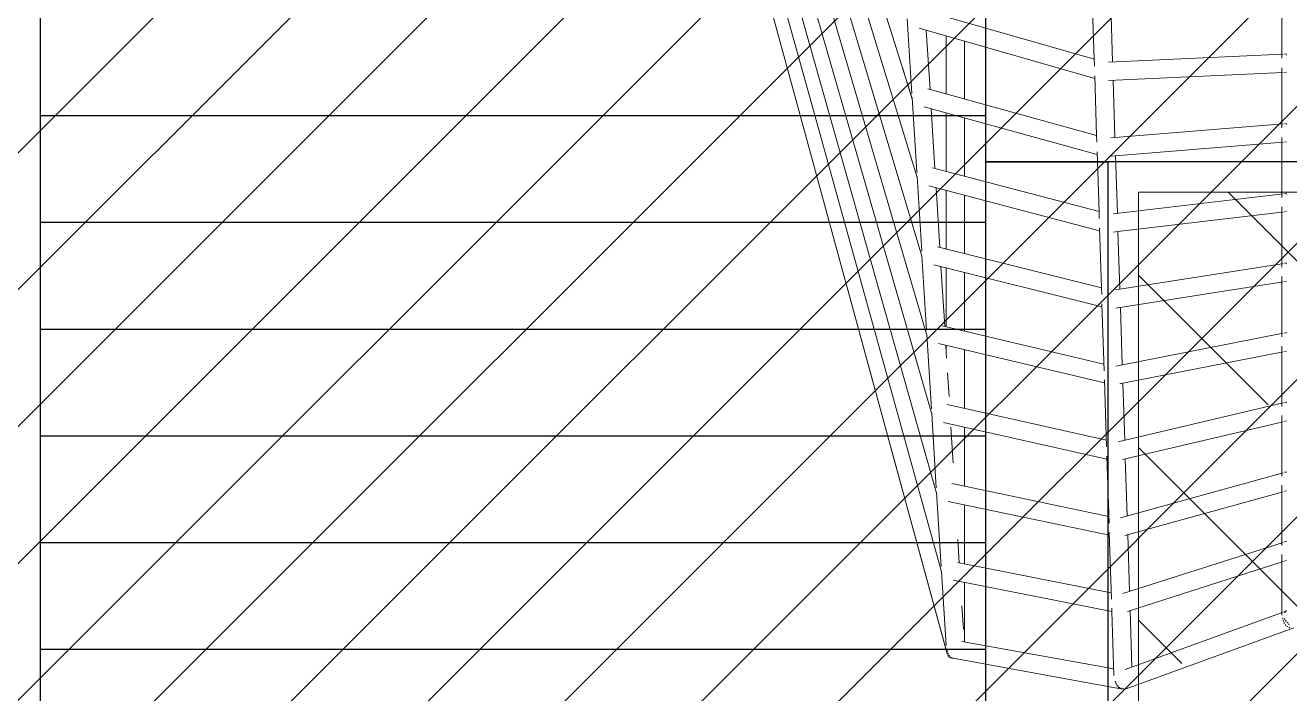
# Model space of a CAD drawing. Header units: millimetres. Extents: x 886808 to 1650903, y -1008069 to 230892.
# Drawn here: x 1017947 to 1020020, y -356483 to -355386 of the extents above; entities that cross this region are included whole.
import ezdxf

# ---------------------------------------------------------------- set-up
doc = ezdxf.new("R2010")
doc.units = ezdxf.units.MM
doc.linetypes.add('ACAD_ISO07W100', pattern=[3, 0, -3])
doc.linetypes.add('CENTER', pattern=[2, 1.25, -0.25, 0.25, -0.25])
doc.layers.get('0').update_dxf_attribs({"lineweight": 0})
for name, color, linetype, lineweight in [('0.NETMANHNHAT-0.05', 251, 'Continuous', 0), ('03- Net Cua- 153', 153, 'Continuous', 9), ('8l NET TO', 8, 'Continuous', 9), ('A-Wall', 113, 'Continuous', 30), ('A_Dim', 8, 'Continuous', 5)]:
    doc.layers.add(name, color=color, linetype=linetype, lineweight=lineweight)

# ---------------------------------------------------------------- blocks, each defined once
blk = doc.blocks.new('A$C62D649C3')
at = {"transparency": 33554636}
for p, q in [((3909.8, 5010.9), (4179.2, 4153.7)), ((3913.9, 4914.5), (4187.2, 4024.3)), ((3918, 4818.2), (4195.2, 3894.9)), ((3922, 4721.8), (4203.2, 3765.4)), ((3926.1, 4625.5), (4211.2, 3636)), ((3930.1, 4529.1), (4219.2, 3506.5)), ((3955.3, 4356.4), (4017.2, 4133.8)), ((4300.1, 4268.9), (4300.1, 4363.5)), ((3935.4, 4347.2), (4235.4, 3247.2)), ((3935.8, 4345.4), (4236.5, 3242.7)), ((4477.4, 4218.1), (4474.3, 4315.8)), ((4785.1, 4219.7), (4785.1, 4318.1)), ((4196.7, 4298.6), (4477.4, 4218.1)), ((4507.6, 4213.7), (4504.6, 4307.9)), ((4178.7, 4161.8), (4171.1, 4284.5)), ((4190.6, 4269.1), (4478.4, 4186.6)), ((4208.4, 4168.1), (4202.3, 4265.7)), ((4235.1, 4256.4), (4235.1, 4160.8)), ((4265.1, 4247.8), (4265.1, 4152.5)), ((4300.1, 4142.9), (4300.1, 4237.7)), ((4477.8, 4206.8), (4477.4, 4218.1)), ((4500.8, 4213.4), (4787.1, 4226.4)), ((4789.5, 4226.5), (4792.6, 4226.7)), ((4792.5, 4224.9), (4792.6, 4225)), ((4179.3, 4152.3), (4163.4, 4204.2)), ((4481.4, 4093.1), (4478.3, 4191)), ((4501.1, 4183.4), (4787.1, 4196.4)), ((4785.1, 4105.4), (4785.1, 4204)), ((4789.5, 4196.5), (4792.6, 4196.7)), ((4204.6, 4169.2), (4481.4, 4093.1)), ((4511.6, 4089.4), (4508.5, 4183.7)), ((4186.7, 4032.5), (4179.1, 4155)), ((4017.2, 4133.8), (4227.2, 3377.1)), ((4198.5, 4139.7), (4482.4, 4061.7)), ((4216.4, 4038.7), (4210.3, 4136.5)), ((4235.1, 4129.7), (4235.1, 4033.8)), ((4265.1, 4121.4), (4265.1, 4026)), ((4300.1, 4016.8), (4300.1, 4111.8)), ((4504.7, 4088.9), (4787.1, 4112)), ((4789.5, 4112.1), (4792.6, 4112.4)), ((4792.3, 4110.9), (4792.6, 4111.1)), ((4481.8, 4082), (4481.4, 4093.1)), ((4785.1, 3991.2), (4785.1, 4089.9)), ((4481.8, 4081.9), (4481.8, 4082)), ((4485.4, 3968.1), (4482.3, 4066.3)), ((4505.1, 4058.9), (4787.1, 4081.9)), ((4789.5, 4082.1), (4792.6, 4082.4)), ((4515.5, 3965.3), (4512.5, 4059.5)), ((4194.7, 3903.2), (4187.1, 4025.5)), ((4212.5, 4039.8), (4485.4, 3968.1)), ((4206.4, 4010.3), (4486.4, 3936.8)), ((4224.4, 3909), (4218.3, 4007.2)), ((4235.1, 4002.8), (4235.1, 3906.3)), ((4265.1, 3995), (4265.1, 3898.8)), ((4300.1, 3890.1), (4300.1, 3985.8)), ((4508.6, 3964.4), (4787.1, 3997.5)), ((4789.5, 3997.8), (4792.6, 3998.1)), ((4792.1, 3996.8), (4792.6, 3997.1)), ((4485.8, 3957.1), (4485.4, 3968.1)), ((4516.5, 3935.3), (4785.1, 3967.2)), ((4785.1, 3877), (4785.1, 3975.8)), ((4785.1, 3967.2), (4787.1, 3967.4)), ((4789.5, 3967.7), (4792.6, 3968.1)), ((4485.8, 3957), (4485.8, 3957.1)), ((4489.4, 3843.1), (4486.3, 3941.5)), ((4509, 3934.4), (4516.5, 3935.3)), ((4519.5, 3841.1), (4516.5, 3935.3)), ((4220.4, 3910.4), (4489.4, 3843.1)), ((4202.7, 3773.8), (4195.1, 3896)), ((4214.4, 3881), (4490.4, 3812)), ((4232.4, 3780), (4226.3, 3878.7)), ((4235.1, 3876.5), (4235.1, 3779.4)), ((4519.5, 3841.1), (4785.1, 3882.7)), ((4785.1, 3882.7), (4787.1, 3883)), ((4789.5, 3883.4), (4792.6, 3883.9)), ((4791.9, 3882.7), (4792.6, 3883.2)), ((4265.1, 3869), (4265.1, 3772.2)), ((4300.1, 3763.9), (4300.1, 3860.3)), ((4785.1, 3762.8), (4785.1, 3861.7)), ((4489.8, 3832.2), (4489.4, 3843.1)), ((4512.5, 3840), (4519.5, 3841.1)), ((4513, 3809.9), (4787.1, 3852.9)), ((4789.5, 3853.3), (4792.6, 3853.8)), ((4489.8, 3832.1), (4489.8, 3832.2)), ((4493.8, 3707.2), (4490.3, 3816.7)), ((4523.5, 3717), (4520.5, 3811.1)), ((4228.3, 3781), (4493.4, 3718.1)), ((4210.7, 3644.5), (4203.1, 3766.6)), ((4512.9, 3714.9), (4787.1, 3768.7)), ((4789.5, 3769.1), (4792.6, 3769.7)), ((4791.7, 3768.6), (4792.6, 3769.4)), ((4222.3, 3751.6), (4494.4, 3687.1)), ((4235.6, 3727.8), (4234.3, 3748.8)), ((4235.1, 3748.6), (4235.1, 3736.1)), ((4265.1, 3741.5), (4265.1, 3645.1)), ((4300.1, 3637.3), (4300.1, 3733.2)), ((4524.5, 3686.8), (4787.1, 3738.3)), ((4785.1, 3648.7), (4785.1, 3747.6)), ((4789.5, 3738.7), (4792.6, 3739.3)), ((4239.5, 3665), (4237.1, 3703.6)), ((4497.8, 3582.2), (4494.3, 3692)), ((4520, 3685.9), (4520.1, 3686)), ((4520.1, 3686), (4524.5, 3686.8)), ((4527.5, 3593), (4524.5, 3686.8)), ((4236.3, 3651.6), (4497.5, 3593.1)), ((4516.8, 3590.5), (4787.1, 3654.3)), ((4789.5, 3654.9), (4792.6, 3655.6)), ((4791.6, 3654.6), (4792.6, 3655.5)), ((4218.7, 3515.2), (4211.1, 3637.1)), ((4785.1, 3534.5), (4785.1, 3633.5)), ((4230.3, 3622.2), (4498.4, 3562.2)), ((4246.2, 3556.1), (4242.6, 3614.7)), ((4265.1, 3614.4), (4265.1, 3517.8)), ((4524, 3561.5), (4787.1, 3623.6)), ((4789.5, 3624.1), (4792.6, 3624.9)), ((4300.1, 3510.4), (4300.1, 3606.6)), ((4501.8, 3457.3), (4498.3, 3567.2)), ((4531.4, 3469), (4528.5, 3562.5)), ((4520.6, 3466), (4787.1, 3539.9)), ((4789.5, 3540.6), (4792.4, 3541.4)), ((4791.4, 3540.5), (4792.6, 3541.6)), ((4226.6, 3385.9), (4219.1, 3507.6)), ((4244.2, 3522.2), (4246.2, 3521.7)), ((4246.7, 3521.6), (4501.5, 3468.1)), ((4500.1, 3468.4), (4500.1, 3511.6)), ((4527.9, 3437), (4787.1, 3508.8)), ((4785.1, 3420.3), (4785.1, 3519.5)), ((4789.5, 3509.5), (4792.6, 3510.4)), ((4238.2, 3492.8), (4502.5, 3437.3)), ((4265.1, 3487.2), (4265.1, 3390.2)), ((4300.1, 3383.4), (4300.1, 3479.8)), ((4505.8, 3332.4), (4502.3, 3442.5)), ((4256.3, 3391.9), (4253.9, 3430.4)), ((4500.1, 3344.1), (4500.1, 3437.8)), ((4524.5, 3341.6), (4787.1, 3425.6)), ((4535.4, 3345.1), (4532.4, 3438.2)), ((4789.5, 3426.4), (4792, 3427.2)), ((4791.3, 3426.4), (4792.6, 3427.7)), ((4785.1, 3306.1), (4785.1, 3405.5)), ((4253.9, 3392.4), (4256.3, 3391.9)), ((4256.3, 3391.9), (4505.5, 3343)), ((4531.9, 3312.5), (4787.1, 3394.1)), ((4789.5, 3394.9), (4792.6, 3395.9)), ((4234.6, 3256.6), (4227.1, 3378.1)), ((4246.1, 3363.5), (4506.5, 3312.4)), ((4265.1, 3359.7), (4265.1, 3262.5)), ((4300.1, 3256.1), (4300.1, 3352.9)), ((4263.1, 3283), (4260.7, 3321.6)), ((4506.5, 3312.4), (4506.3, 3317.7)), ((4500.1, 3219.7), (4500.1, 3313.6)), ((4509.8, 3207.5), (4506.5, 3312.4)), ((4528.4, 3217.2), (4787.1, 3311.2)), ((4539.4, 3221.2), (4536.4, 3313.9)), ((4787, 3301.8), (4787, 3300)), ((4787, 3300), (4787, 3299.9)), ((4787.4, 3298), (4787.7, 3296.2)), ((4787.7, 3296.2), (4787.8, 3296.1)), ((4788.9, 3300.5), (4789, 3300.4)), ((4788.9, 3300), (4789.1, 3300)), ((4789, 3300.4), (4789.1, 3300)), ((4789, 3300.4), (4789, 3300.4)), ((4789.1, 3300), (4789.8, 3298.9)), ((4789.4, 3300), (4789.8, 3300)), ((4789.5, 3312.1), (4791.5, 3312.8)), ((4789.5, 3310.4), (4789.8, 3310.8)), ((4789.7, 3310.9), (4790.1, 3311.3)), ((4789.8, 3310.8), (4792.6, 3313.9)), ((4789.8, 3310.8), (4789.8, 3310.8)), ((4790.1, 3311.3), (4792.6, 3314)), ((4790.1, 3300.2), (4790.2, 3300)), ((4790.2, 3300), (4790.5, 3299.6)), ((4790.8, 3297.4), (4791.1, 3296.9)), ((4791.1, 3296.9), (4792, 3295.9)), ((4792.3, 3297.1), (4792.4, 3297)), ((4792.4, 3297), (4792.7, 3296.7)), ((4529.7, 3185.7), (4804.7, 3285.7)), ((4788.6, 3294.3), (4789.4, 3292.6)), ((4789.4, 3292.6), (4789.4, 3292.5)), ((4790.6, 3291), (4791.7, 3289.6)), ((4791.7, 3289.6), (4791.8, 3289.5)), ((4793.2, 3294.5), (4793.7, 3294)), ((4793.3, 3288.3), (4794.6, 3287.2)), ((4793.7, 3294), (4794.7, 3293.2)), ((4794.6, 3287.2), (4794.7, 3287.2)), ((4795.1, 3294.3), (4795.2, 3294.2)), ((4795.2, 3294.2), (4795.5, 3294)), ((4796.2, 3291.9), (4796.7, 3291.5)), ((4796.4, 3286.4), (4797.9, 3285.7)), ((4796.7, 3291.5), (4797.8, 3290.9)), ((4797.9, 3285.7), (4798, 3285.7)), ((4260.3, 3263.3), (4509.5, 3218)), ((4235.4, 3247.9), (4235.4, 3247.2)), ((4235.4, 3247.2), (4236.1, 3244.7)), ((4235.5, 3249.1), (4235.9, 3249.1)), ((4235.6, 3247.4), (4235.6, 3247.3)), ((4235.6, 3247.3), (4235.6, 3247.3)), ((4236.1, 3244.7), (4236.2, 3244.6)), ((4238.1, 3239.7), (4236.5, 3242.7)), ((4236.9, 3249.2), (4237.3, 3249.2)), ((4237.1, 3247.9), (4237.2, 3246.1)), ((4237.2, 3246.1), (4237.3, 3246)), ((4237.9, 3244.2), (4238.4, 3242.5)), ((4240.5, 3237.4), (4238.1, 3239.7)), ((4238.4, 3242.5), (4238.5, 3242.4)), ((4239.4, 3240.9), (4240.3, 3239.4)), ((4240.3, 3239.4), (4240.4, 3239.4)), ((4243.5, 3236), (4240.5, 3237.4)), ((4241.7, 3238.2), (4243, 3237.1)), ((4243, 3237.1), (4243.1, 3237)), ((4243.5, 3236), (4246.1, 3235.6)), ((4244.6, 3236.3), (4246.1, 3235.6)), ((4246.1, 3235.6), (4246.2, 3235.6)), ((4246.2, 3235.6), (4300.1, 3225.7)), ((4300.1, 3225.7), (4500.1, 3189.4)), ((4512.1, 3197.9), (4512.2, 3196.1)), ((4512.2, 3196.1), (4512.3, 3196)), ((4512.4, 3198), (4512.7, 3196.2)), ((4512.7, 3196.2), (4512.8, 3196.1)), ((4512.9, 3194.2), (4513.4, 3192.5)), ((4513.4, 3192.5), (4513.5, 3192.4)), ((4513.6, 3194.3), (4514.4, 3192.6)), ((4514.4, 3192.6), (4514.4, 3192.5)), ((4500.1, 3189.4), (4521.1, 3185.6)), ((4514.4, 3190.9), (4515.3, 3189.4)), ((4515.3, 3189.4), (4515.4, 3189.4)), ((4515.6, 3191), (4516.7, 3189.6)), ((4516.7, 3189.6), (4516.8, 3189.5)), ((4516.7, 3188.2), (4518, 3187.1)), ((4518, 3187.1), (4518.1, 3187)), ((4518.3, 3188.3), (4519.6, 3187.2)), ((4519.6, 3187.2), (4519.7, 3187.2)), ((4519.6, 3186.3), (4521.1, 3185.6)), ((4521.1, 3185.6), (4521.2, 3185.6)), ((4521.2, 3185.6), (4522.2, 3185.3)), ((4521.4, 3186.4), (4522.9, 3185.7)), ((4525.6, 3184.9), (4522.2, 3185.3)), ((4522.9, 3185.7), (4523, 3185.7)), ((4524.7, 3185.5), (4526.3, 3185.2)), ((4529, 3185.5), (4525.6, 3184.9)), ((4526.3, 3185.2), (4526.5, 3185.2)), ((4528.1, 3185.5), (4529.7, 3185.7)), ((4529, 3185.5), (4529.7, 3185.7))]:
    blk.add_line(p, q, dxfattribs=at)

msp = doc.modelspace()

# ---------------------------------------------------------------- hatches: boundary and pattern name
at = {"layer": 'A_Dim', "transparency": 33554457}
h = msp.add_hatch(dxfattribs=at)
h.set_pattern_fill('ANSI31', color=256, scale=50)
h.paths.add_polyline_path([(1057771.5, -351410.1), (1012052.5, -351410.1), (1012052.5, -360423), (1057771.5, -360423)])
at = {"layer": 'A_Dim', "transparency": 33554534}
h = msp.add_hatch(dxfattribs=at)
h.set_pattern_fill('GOST_WOOD', color=256, scale=100, angle=45)
h.set_pattern_definition([(135, (-400027.74, -219820.46), (424.26407, 424.26407), [1000, -200]), (135, (-399744.9, -219820.46), (424.26407, 424.26407), [600, -150, 300, -150]), (135, (-399391.34, -219891.2), (424.26407, 424.26407), [1000, -200])])
h.paths.add_polyline_path([(1028121.8, -356610.1), (1026796.8, -356610.1), (1026796.8, -359160.1), (1028121.8, -359160.1)])
h.paths.add_polyline_path([(1026746.8, -356610.1), (1025421.8, -356610.1), (1025421.8, -359160.1), (1026746.8, -359160.1)])
h.paths.add_polyline_path([(1021071.8, -356610.1), (1019771.8, -356610.1), (1019771.8, -359160.1), (1021071.8, -359160.1)])
h.paths.add_polyline_path([(1021071.8, -356560.1), (1021071.8, -355660.1), (1019771.8, -355660.1), (1019771.8, -356560.1)])
h.paths.add_polyline_path([(1021121.8, -359160.1), (1022421.8, -359160.1), (1022421.8, -356610.1), (1021121.8, -356610.1)])
h.paths.add_polyline_path([(1022421.8, -356560.1), (1022421.8, -355660.1), (1021121.8, -355660.1), (1021121.8, -356560.1)])
h.paths.add_polyline_path([(1023771.8, -356560.1), (1023771.8, -355660.1), (1022471.8, -355660.1), (1022471.8, -356560.1)])
h.paths.add_polyline_path([(1023771.8, -356610.1), (1022471.8, -356610.1), (1022471.8, -359160.1), (1023771.8, -359160.1)])
h.paths.add_polyline_path([(1025121.8, -356610.1), (1023821.8, -356610.1), (1023821.8, -359160.1), (1025121.8, -359160.1)])
h.paths.add_polyline_path([(1023821.8, -355660.1), (1023821.8, -356560.1), (1025121.8, -356560.1), (1025121.8, -355660.1)])
h.paths.add_polyline_path([(1025421.8, -355660.1), (1025421.8, -356560.1), (1026746.8, -356560.1), (1026746.8, -355660.1)])
h.paths.add_polyline_path([(1026796.8, -355660.1), (1026796.8, -356560.1), (1028121.8, -356560.1), (1028121.8, -355660.1)])
h.paths.add_polyline_path([(1028171.8, -355660.1), (1028171.8, -356560.1), (1029496.8, -356560.1), (1029496.8, -355660.1)])
h.paths.add_polyline_path([(1030871.8, -356560.1), (1030871.8, -355660.1), (1029546.8, -355660.1), (1029546.8, -356560.1)])
h.paths.add_polyline_path([(1029546.8, -359160.1), (1030871.8, -359160.1), (1030871.8, -356610.1), (1029546.8, -356610.1)])
h.paths.add_polyline_path([(1029496.8, -356610.1), (1028171.8, -356610.1), (1028171.8, -359160.1), (1029496.8, -359160.1)])
h.paths.add_polyline_path([(1031171.8, -356610.1), (1031171.8, -359160.1), (1032216.8, -359160.1), (1032216.8, -356610.1)])
h.paths.add_polyline_path([(1031171.8, -355660.1), (1031171.8, -356560.1), (1032216.8, -356560.1), (1032216.8, -355660.1)])
h.paths.add_polyline_path([(1032266.8, -355660.1), (1032266.8, -356560.1), (1035526.8, -356560.1), (1035526.8, -355660.1)])
h.paths.add_polyline_path([(1036621.8, -356560.1), (1036621.8, -355660.1), (1035576.8, -355660.1), (1035576.8, -356560.1)])
h.paths.add_polyline_path([(1036621.8, -356610.1), (1035576.8, -356610.1), (1035576.8, -359160.1), (1036621.8, -359160.1)])
h.paths.add_polyline_path([(1037966.8, -356560.1), (1037966.8, -355660.1), (1036921.8, -355660.1), (1036921.8, -356560.1)])
h.paths.add_polyline_path([(1036921.8, -359160.1), (1037966.8, -359160.1), (1037966.8, -356610.1), (1036921.8, -356610.1)])
h.paths.add_polyline_path([(1041276.8, -356560.1), (1041276.8, -355660.1), (1038016.8, -355660.1), (1038016.8, -356560.1)])
h.paths.add_polyline_path([(1042371.8, -356560.1), (1042371.8, -355660.1), (1041326.8, -355660.1), (1041326.8, -356560.1)])
h.paths.add_polyline_path([(1041326.8, -359160.1), (1042371.8, -359160.1), (1042371.8, -356610.1), (1041326.8, -356610.1)])
h.paths.add_polyline_path([(1045021.8, -356610.1), (1045846.7, -356610.1), (1045846.7, -359210.1), (1045021.8, -359210.1)], flags=16)
h.paths.add_polyline_path([(1045021.8, -356610.1), (1044246.9, -356610.1), (1044246.9, -359210.1), (1045021.8, -359210.1)], flags=16)
h.paths.add_polyline_path([(1042621.8, -359210.1), (1047421.8, -359210.1), (1047421.8, -355610.1), (1042621.8, -355610.1)])

# ---------------------------------------------------------------- linework, layer by layer
at = {"layer": '0.NETMANHNHAT-0.05', "transparency": 33554636}
msp.add_lwpolyline([(1017921.8, -355360.1), (1017971.8, -355360.1), (1017971.8, -356585.1), (1017921.8, -356607)], close=True, dxfattribs=at)
at = {"layer": '03- Net Cua- 153', "linetype": 'Continuous', "transparency": 33554636}
for points in [[(1019721.8, -355610.1), (1025171.8, -355610.1), (1025171.8, -359210.1), (1019721.8, -359210.1)], [(1019771.8, -355660.1), (1025121.8, -355660.1), (1025121.8, -359160.1), (1019771.8, -359160.1)]]:
    msp.add_lwpolyline(points, close=True, dxfattribs=at)
at = {"layer": '8l NET TO', "color": 251, "linetype": 'CENTER', "ltscale": 1000, "true_color": 0x636466, "transparency": 33554636}
msp.add_line((1019521.8, -344100.9), (1019521.8, -362079.6), dxfattribs=at)
at = {"layer": 'A-Wall', "transparency": 33554636}
msp.add_line((1017971.8, -356585.1), (1017971.8, -355360.1), dxfattribs=at)
for points in [[(1047421.8, -355610.1), (1019521.8, -355610.1), (1019521.8, -355060.1)], [(1019521.8, -355535.1), (1017971.8, -355535.1)], [(1019521.8, -355710.1), (1017971.8, -355710.1)], [(1019521.8, -355885.1), (1017971.8, -355885.1)], [(1019521.8, -356060.1), (1017971.8, -356060.1)], [(1019521.8, -356235.1), (1017971.8, -356235.1)], [(1019521.8, -356410.1), (1017971.8, -356410.1)]]:
    msp.add_lwpolyline(points, dxfattribs=at)
msp.add_lwpolyline([(1019721.8, -359210.1), (1019521.8, -359210.1), (1019521.8, -355610.1), (1019721.8, -355610.1)], close=True, dxfattribs=at)

# ---------------------------------------------------------------- block references
at = {"layer": 'A_Dim', "linetype": 'ACAD_ISO07W100', "transparency": 33554534}
msp.add_blockref('A$C62D649C3', (1015221.7, -359660.1), dxfattribs=at)

doc.saveas('drawing.dxf')
